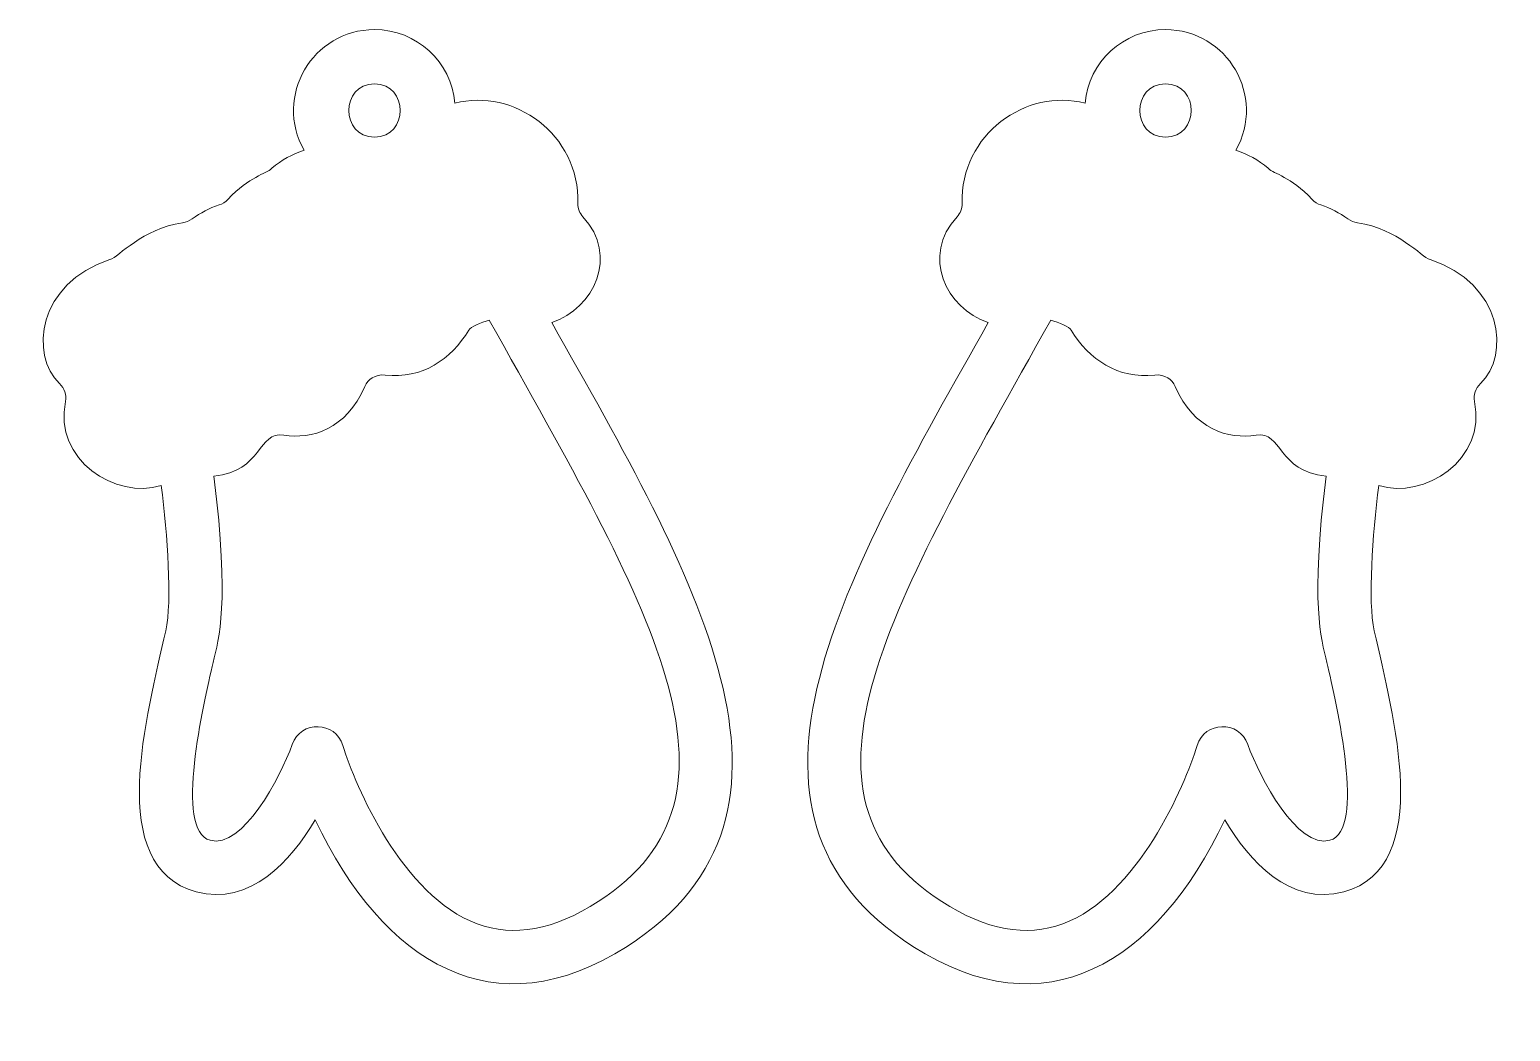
# Model space of a CAD drawing. Header units: inches. Extents: x 0.52 to 3.6, y -0.09 to 2.
import ezdxf

# ---------------------------------------------------------------- set-up
doc = ezdxf.new("R2010")
doc.units = ezdxf.units.IN
doc.header["$MEASUREMENT"] = 0
doc.layers.add('_U+0421_U+043B_U+043E_U+0439 1', color=7, linetype='Continuous')

msp = doc.modelspace()

# ---------------------------------------------------------------- linework, layer by layer
at = {"layer": '_U+0421_U+043B_U+043E_U+0439 1', "color": 12, "lineweight": 9, "true_color": 0xe30613}
for points, knots in [([(0.5806, 1.2579), (0.5908, 1.2483), (0.5962, 1.2344), (0.5932, 1.2207), (0.5673, 1.0994), (0.6978, 1.0153), (0.7927, 1.0458), (0.8053, 0.9405), (0.816, 0.8063), (0.8019, 0.7423), (0.7634, 0.568), (0.6738, 0.2502), (0.8656, 0.1986), (0.9782, 0.1682), (1.0623, 0.2626), (1.1135, 0.3486), (1.2556, 0.0483), (1.4876, -0.0925), (1.7636, 0.0848), (2.198, 0.3638), (1.9013, 0.8621), (1.6064, 1.3854), (1.6952, 1.4149), (1.7469, 1.5242), (1.6715, 1.6056), (1.6646, 1.6131), (1.6608, 1.623), (1.6611, 1.6331), (1.665, 1.7783), (1.5264, 1.8747), (1.4048, 1.8424), (1.3972, 1.9284), (1.3251, 1.9959), (1.237, 1.9959), (1.1078, 1.9959), (1.0271, 1.8563), (1.0903, 1.7445), (1.0668, 1.7357), (1.0431, 1.7244), (1.0233, 1.7067), (1.0094, 1.6943), (0.9777, 1.6905), (0.9316, 1.6418), (0.9266, 1.6365), (0.9203, 1.6326), (0.9133, 1.6303), (0.8931, 1.6237), (0.8742, 1.6138), (0.8572, 1.6013), (0.8512, 1.5969), (0.8444, 1.5941), (0.837, 1.5931), (0.7517, 1.5807), (0.7051, 1.5225), (0.6857, 1.5163), (0.5344, 1.4679), (0.5183, 1.3168), (0.5806, 1.2579)], [0, 0, 0, 0, 1, 1, 1, 2, 2, 2, 3, 3, 3, 4, 4, 4, 5, 5, 5, 6, 6, 6, 7, 7, 7, 8, 8, 8, 9, 9, 9, 10, 10, 10, 11, 11, 11, 12, 12, 12, 13, 13, 13, 14, 14, 14, 15, 15, 15, 16, 16, 16, 17, 17, 17, 18, 18, 18, 19, 19, 19, 19]), ([(3.4372, 1.5163), (3.4178, 1.5225), (3.3712, 1.5807), (3.2858, 1.5931), (3.2785, 1.5941), (3.2717, 1.5969), (3.2657, 1.6013), (3.2487, 1.6138), (3.2298, 1.6237), (3.2095, 1.6303), (3.2026, 1.6326), (3.1963, 1.6365), (3.1913, 1.6418), (3.1452, 1.6905), (3.1135, 1.6943), (3.0996, 1.7067), (3.0798, 1.7244), (3.0561, 1.7357), (3.0325, 1.7445), (3.0958, 1.8563), (3.0151, 1.9959), (2.8858, 1.9959), (2.7978, 1.9959), (2.7257, 1.9284), (2.7181, 1.8424), (2.5965, 1.8747), (2.4579, 1.7783), (2.4618, 1.6331), (2.4621, 1.623), (2.4583, 1.6131), (2.4514, 1.6056), (2.376, 1.5242), (2.4277, 1.4149), (2.5165, 1.3854), (2.2216, 0.8621), (1.9249, 0.3638), (2.3592, 0.0848), (2.6353, -0.0925), (2.8673, 0.0483), (3.0094, 0.3486), (3.0606, 0.2626), (3.1447, 0.1683), (3.2573, 0.1986), (3.4491, 0.2502), (3.3595, 0.568), (3.321, 0.7423), (3.3069, 0.8063), (3.3176, 0.9405), (3.3302, 1.0458), (3.4251, 1.0153), (3.5556, 1.0994), (3.5297, 1.2207), (3.5267, 1.2344), (3.5321, 1.2483), (3.5423, 1.2579), (3.6046, 1.3168), (3.5885, 1.4679), (3.4372, 1.5163)], [0, 0, 0, 0, 1, 1, 1, 2, 2, 2, 3, 3, 3, 4, 4, 4, 5, 5, 5, 6, 6, 6, 7, 7, 7, 8, 8, 8, 9, 9, 9, 10, 10, 10, 11, 11, 11, 12, 12, 12, 13, 13, 13, 14, 14, 14, 15, 15, 15, 16, 16, 16, 17, 17, 17, 18, 18, 18, 19, 19, 19, 19]), ([(1.2371, 1.7718), (1.1656, 1.7718), (1.1655, 1.8829), (1.2371, 1.8829), (1.3086, 1.8829), (1.3087, 1.7718), (1.2371, 1.7718)], [0, 0, 0, 0, 1, 1, 1, 2, 2, 2, 2]), ([(2.8858, 1.8829), (2.9575, 1.8829), (2.9573, 1.7718), (2.8858, 1.7718), (2.8142, 1.7718), (2.8143, 1.8829), (2.8858, 1.8829)], [0, 0, 0, 0, 1, 1, 1, 2, 2, 2, 2]), ([(0.9008, 0.6767), (0.9128, 0.7282), (0.9356, 0.7956), (0.9024, 1.0649), (1.0041, 1.075), (0.9937, 1.1593), (1.0481, 1.1505), (1.1059, 1.1412), (1.1782, 1.162), (1.2168, 1.2521), (1.2228, 1.266), (1.2383, 1.278), (1.2594, 1.2757), (1.3364, 1.2674), (1.3964, 1.3077), (1.4339, 1.3696), (1.4376, 1.3757), (1.4584, 1.3859), (1.4764, 1.3899), (1.8066, 0.8005), (2.0501, 0.4008), (1.7036, 0.1783), (1.6107, 0.1186), (1.528, 0.1034), (1.4511, 0.1318), (1.2958, 0.1892), (1.1965, 0.4194), (1.1713, 0.5033), (1.1559, 0.5545), (1.0836, 0.5563), (1.0657, 0.5059), (1.0405, 0.4356), (0.9624, 0.2877), (0.8945, 0.3059), (0.8189, 0.3262), (0.8805, 0.59), (0.9008, 0.6767)], [0, 0, 0, 0, 1, 1, 1, 2, 2, 2, 3, 3, 3, 4, 4, 4, 5, 5, 5, 6, 6, 6, 7, 7, 7, 8, 8, 8, 9, 9, 9, 10, 10, 10, 11, 11, 11, 12, 12, 12, 12]), ([(3.2284, 0.3059), (3.1605, 0.2877), (3.0824, 0.4356), (3.0572, 0.5059), (3.0393, 0.5563), (2.967, 0.5545), (2.9516, 0.5033), (2.9264, 0.4194), (2.8271, 0.1892), (2.6718, 0.1318), (2.5949, 0.1034), (2.5122, 0.1186), (2.4193, 0.1783), (2.0728, 0.4008), (2.3163, 0.8005), (2.6465, 1.3899), (2.6645, 1.3859), (2.6853, 1.3757), (2.689, 1.3696), (2.7265, 1.3078), (2.7865, 1.2674), (2.8635, 1.2757), (2.8846, 1.278), (2.9001, 1.266), (2.9061, 1.2521), (2.9447, 1.162), (3.017, 1.1412), (3.0748, 1.1505), (3.1292, 1.1593), (3.1188, 1.075), (3.2205, 1.0649), (3.1873, 0.7956), (3.2101, 0.7282), (3.2221, 0.6767), (3.2424, 0.59), (3.304, 0.3262), (3.2284, 0.3059)], [0, 0, 0, 0, 1, 1, 1, 2, 2, 2, 3, 3, 3, 4, 4, 4, 5, 5, 5, 6, 6, 6, 7, 7, 7, 8, 8, 8, 9, 9, 9, 10, 10, 10, 11, 11, 11, 12, 12, 12, 12])]:
    msp.add_open_spline(points, degree=3, knots=knots, dxfattribs=at)

doc.saveas('drawing.dxf')
